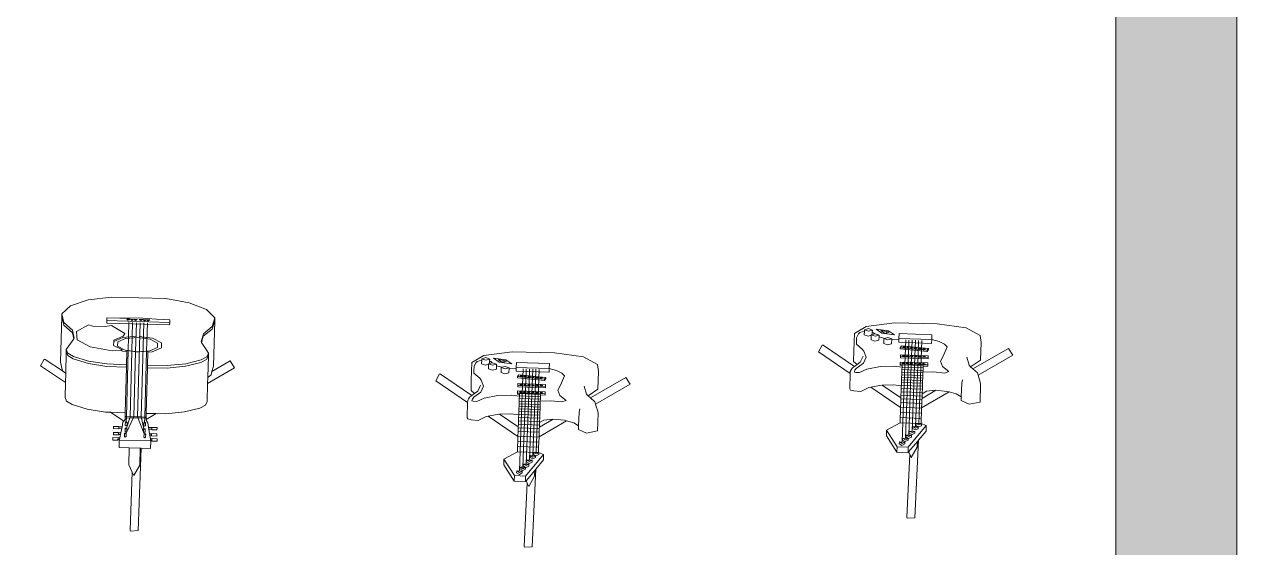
# Model space of a CAD drawing. Header units: millimetres. Extents: x 19901 to 59163, y 13732 to 30178.
# Drawn here: x 24806.1 to 25106.5, y 16876.2 to 17005.8 of the extents above; entities that cross this region are included whole.
import ezdxf

# ---------------------------------------------------------------- set-up
doc = ezdxf.new("R2010")
doc.units = ezdxf.units.MM
doc.layers.add('A-FURN', color=8, linetype='Continuous', lineweight=13)
doc.layers.add('Wall', color=255, linetype='Continuous', lineweight=20)

msp = doc.modelspace()

# ---------------------------------------------------------------- hatches: boundary and pattern name
at = {"layer": 'Wall'}
h = msp.add_hatch(color=9, dxfattribs=at)
h.dxf.hatch_style = 1
h.paths.add_polyline_path([(24386.52, 16967.56), (24356.52, 16967.56), (24356.52, 16872.56), (24336.52, 16872.56), (24336.52, 16842.56), (24386.52, 16842.56)])
h.paths.add_polyline_path([(24786.52, 16967.56), (24756.52, 16967.56), (24756.52, 16842.56), (24786.52, 16842.56), (24786.52, 16872.56)])
h.paths.add_polyline_path([(25106.52, 17010.06), (25076.52, 17010.06), (25076.52, 16872.56), (25076.52, 16842.56), (25106.52, 16842.56)])

# ---------------------------------------------------------------- linework, layer by layer
at = {"layer": 'A-FURN', "lineweight": 0}
for p, q in [((24817.54, 16936.1), (24821.92, 16937.57)), ((24821.92, 16937.57), (24827.8, 16938.27)), ((24841.12, 16937.91), (24827.8, 16938.27)), ((24846.96, 16936.88), (24841.12, 16937.91)), ((24851.25, 16935.18), (24846.96, 16936.88)), ((24815.41, 16934.12), (24815.39, 16933.51)), ((24815.41, 16934.12), (24817.54, 16936.1)), ((24815.89, 16931.96), (24815.41, 16934.12)), ((24853.27, 16933.09), (24851.25, 16935.18)), ((24815.39, 16933.51), (24815.08, 16922.19)), ((24815.87, 16931.34), (24815.39, 16933.51)), ((24818, 16929.45), (24815.87, 16931.34)), ((24818.01, 16930.06), (24815.89, 16931.96)), ((24818.98, 16929.72), (24821.95, 16931.39)), ((24821.95, 16931.39), (24823.05, 16931.03)), ((24823.05, 16931.03), (24826.14, 16930.95)), ((24826.14, 16930.95), (24827.67, 16931.22)), ((24826.49, 16931.83), (24826.5, 16932.44)), ((24842.08, 16931.4), (24826.49, 16931.83)), ((24826.5, 16932.44), (24826.52, 16933.09)), ((24842.1, 16932.01), (24826.5, 16932.44)), ((24826.52, 16933.09), (24829.77, 16933.01)), ((24827.67, 16931.22), (24831, 16929.26)), ((24832.05, 16933.05), (24829.77, 16933.01)), ((24831.46, 16932.79), (24832.23, 16932.76)), ((24831.84, 16932.55), (24831.46, 16932.79)), ((24832.02, 16931.98), (24831.83, 16925)), ((24832.23, 16932.76), (24831.84, 16932.55)), ((24832.05, 16933.05), (24834.33, 16933.15)), ((24832.37, 16932.76), (24833.14, 16932.74)), ((24832.75, 16932.51), (24832.37, 16932.76)), ((24832.93, 16931.96), (24832.74, 16924.88)), ((24833.14, 16932.74), (24832.75, 16932.51)), ((24833.28, 16932.74), (24834.05, 16932.71)), ((24833.66, 16932.47), (24833.28, 16932.74)), ((24833.84, 16931.93), (24833.64, 16924.75)), ((24834.05, 16932.71), (24833.66, 16932.47)), ((24834.75, 16931.91), (24834.11, 16908.6)), ((24836.59, 16932.93), (24834.33, 16933.15)), ((24835.35, 16932.68), (24834.58, 16932.7)), ((24834.58, 16932.7), (24834.96, 16932.44)), ((24834.96, 16932.44), (24835.35, 16932.68)), ((24835.66, 16931.88), (24835.02, 16908.57)), ((24835.49, 16932.68), (24835.87, 16932.42)), ((24836.26, 16932.65), (24835.49, 16932.68)), ((24835.87, 16932.42), (24836.26, 16932.65)), ((24836.57, 16931.86), (24836.38, 16924.88)), ((24837.17, 16932.63), (24836.39, 16932.65)), ((24836.39, 16932.65), (24836.78, 16932.41)), ((24836.59, 16932.93), (24838.87, 16932.76)), ((24836.78, 16932.41), (24837.17, 16932.63)), ((24842.12, 16932.67), (24838.87, 16932.76)), ((24842.08, 16931.4), (24842.1, 16932.01)), ((24842.1, 16932.01), (24842.12, 16932.67)), ((24850.45, 16929.18), (24852.67, 16930.95)), ((24852.66, 16930.34), (24853.25, 16932.47)), ((24852.67, 16930.95), (24853.27, 16933.09)), ((24853.25, 16932.47), (24852.94, 16921.16)), ((24853.27, 16933.09), (24853.25, 16932.47)), ((24817.12, 16926.19), (24818.32, 16927.92)), ((24818.32, 16927.92), (24818, 16929.45)), ((24818.44, 16928.08), (24818.01, 16930.06)), ((24818.32, 16927.92), (24818.44, 16928.08)), ((24819.15, 16927.71), (24818.98, 16929.72)), ((24822.42, 16925.95), (24819.15, 16927.71)), ((24828.24, 16927.29), (24830.53, 16928.28)), ((24828.25, 16927.6), (24830.54, 16928.58)), ((24829.22, 16927.16), (24831.13, 16927.98)), ((24830.53, 16928.28), (24833.9, 16928.55)), ((24831, 16929.26), (24830.54, 16928.58)), ((24831.13, 16927.98), (24834.19, 16928.23)), ((24837.24, 16927.82), (24834.19, 16928.23)), ((24837.85, 16928.08), (24834.5, 16928.54)), ((24839.1, 16926.89), (24837.24, 16927.82)), ((24840.08, 16926.97), (24837.85, 16928.08)), ((24849.92, 16927.22), (24850.45, 16929.18)), ((24850.02, 16927.05), (24850.43, 16928.57)), ((24850.43, 16928.57), (24852.66, 16930.34)), ((24816.48, 16924.7), (24816.33, 16919.34)), ((24816.49, 16925.31), (24816.48, 16924.7)), ((24816.87, 16923.78), (24816.48, 16924.7)), ((24816.49, 16925.31), (24817.12, 16926.19)), ((24816.88, 16924.39), (24816.49, 16925.31)), ((24827.82, 16924.97), (24822.42, 16925.95)), ((24829.91, 16925.15), (24827.82, 16924.97)), ((24828.22, 16926.3), (24828.24, 16927.29)), ((24830.45, 16925.19), (24828.22, 16926.3)), ((24828.24, 16927.29), (24828.25, 16927.6)), ((24829.19, 16926.08), (24829.22, 16927.16)), ((24831.05, 16925.15), (24829.19, 16926.08)), ((24830.45, 16925.19), (24829.91, 16925.15)), ((24830.44, 16924.89), (24829.91, 16925.15)), ((24831.5, 16924.74), (24830.44, 16924.89)), ((24834.1, 16924.73), (24831.05, 16925.15)), ((24831.83, 16925), (24831.38, 16908.67)), ((24831.5, 16924.74), (24831.41, 16921.52)), ((24833.8, 16924.73), (24831.5, 16925.05)), ((24831.5, 16925.05), (24831.5, 16924.74)), ((24832.74, 16924.88), (24832.29, 16908.65)), ((24833.64, 16924.75), (24833.2, 16908.62)), ((24834.4, 16924.72), (24833.8, 16924.73)), ((24834.1, 16924.73), (24837.16, 16924.98)), ((24834.4, 16924.72), (24836.7, 16924.9)), ((24836.38, 16924.88), (24835.93, 16908.55)), ((24836.7, 16924.9), (24836.69, 16924.6)), ((24836.69, 16924.6), (24837.76, 16924.69)), ((24837.16, 16924.98), (24839.07, 16925.81)), ((24837.76, 16924.69), (24840.05, 16925.67)), ((24839.07, 16925.81), (24839.1, 16926.89)), ((24840.05, 16925.67), (24840.08, 16926.97)), ((24850.02, 16927.05), (24849.92, 16927.22)), ((24851.12, 16925.26), (24850.02, 16927.05)), ((24851.7, 16924.35), (24851.12, 16925.26)), ((24810.12, 16921.21), (24811.01, 16922.9)), ((24811.01, 16922.9), (24811.28, 16922.82)), ((24811.28, 16922.82), (24815.78, 16919.84)), ((24815.56, 16920.03), (24815.08, 16922.19)), ((24818.21, 16922.95), (24816.87, 16923.78)), ((24818.23, 16923.56), (24816.88, 16924.39)), ((24821.95, 16921.79), (24818.21, 16922.95)), ((24821.97, 16922.41), (24818.23, 16923.56)), ((24826.51, 16921.09), (24821.95, 16921.79)), ((24826.52, 16921.7), (24821.97, 16922.41)), ((24831.41, 16921.52), (24826.52, 16921.7)), ((24836.69, 16924.6), (24836.61, 16921.37)), ((24841.49, 16921.29), (24846.08, 16921.75)), ((24846.06, 16921.14), (24849.86, 16922.08)), ((24846.08, 16921.75), (24849.87, 16922.7)), ((24849.86, 16922.08), (24851.25, 16922.84)), ((24849.87, 16922.7), (24851.27, 16923.45)), ((24851.25, 16922.84), (24851.69, 16923.74)), ((24851.27, 16923.45), (24851.7, 16924.35)), ((24851.69, 16923.74), (24851.54, 16918.38)), ((24851.7, 16924.35), (24851.69, 16923.74)), ((24852.57, 16919.8), (24857.07, 16922.45)), ((24857.07, 16922.45), (24858.13, 16920.78)), ((24816.27, 16917.13), (24810.12, 16921.21)), ((24815.78, 16919.84), (24815.56, 16920.03)), ((24816.33, 16919.34), (24815.78, 16919.84)), ((24816.33, 16919.34), (24816.27, 16917.13)), ((24831.39, 16920.9), (24826.51, 16921.09)), ((24831.39, 16920.9), (24831.08, 16909.59)), ((24831.41, 16921.52), (24831.39, 16920.9)), ((24836.59, 16920.76), (24836.28, 16909.45)), ((24836.61, 16921.37), (24836.59, 16920.76)), ((24836.59, 16920.76), (24841.48, 16920.68)), ((24836.61, 16921.37), (24841.49, 16921.29)), ((24841.48, 16920.68), (24846.06, 16921.14)), ((24858.13, 16920.78), (24851.5, 16916.88)), ((24851.54, 16918.38), (24852.35, 16919.02)), ((24852.35, 16919.02), (24852.57, 16919.8)), ((24852.57, 16919.8), (24852.94, 16921.16)), ((24816.27, 16917.13), (24816.17, 16913.38)), ((24851.5, 16916.88), (24851.38, 16912.42)), ((24851.54, 16918.38), (24851.5, 16916.88)), ((24816.56, 16912.46), (24816.17, 16913.38)), ((24817.91, 16911.63), (24816.56, 16912.46)), ((24821.64, 16910.48), (24817.91, 16911.63)), ((24826.2, 16909.77), (24821.64, 16910.48)), ((24827.42, 16909.73), (24826.2, 16909.77)), ((24830.72, 16907.54), (24827.42, 16909.73)), ((24831.08, 16909.59), (24827.42, 16909.73)), ((24831.08, 16909.59), (24831.06, 16908.68)), ((24841.17, 16909.36), (24845.75, 16909.82)), ((24845.75, 16909.82), (24849.55, 16910.77)), ((24849.55, 16910.77), (24850.94, 16911.52)), ((24850.94, 16911.52), (24851.38, 16912.42)), ((24830.53, 16907.3), (24830.29, 16906.15)), ((24830.72, 16907.54), (24830.53, 16907.3)), ((24831.04, 16907.94), (24830.72, 16907.54)), ((24831.05, 16908.38), (24831.04, 16907.94)), ((24831.05, 16908.38), (24831.06, 16908.68)), ((24836.25, 16908.24), (24831.05, 16908.38)), ((24836.26, 16908.54), (24831.06, 16908.68)), ((24831.38, 16908.67), (24831.06, 16908.68)), ((24831.14, 16907.34), (24831.11, 16906.53)), ((24831.14, 16907.34), (24831.56, 16907.33)), ((24831.34, 16907.2), (24831.14, 16907.34)), ((24833.2, 16908.62), (24831.33, 16904.53)), ((24831.56, 16907.33), (24831.34, 16907.2)), ((24831.38, 16908.67), (24831.35, 16907.33)), ((24832.29, 16908.65), (24831.38, 16908.67)), ((24832.29, 16908.65), (24831.43, 16905.8)), ((24831.56, 16907.33), (24831.53, 16906.51)), ((24833.2, 16908.62), (24832.29, 16908.65)), ((24833.66, 16908.61), (24833.2, 16908.62)), ((24833.66, 16908.61), (24834.11, 16908.6)), ((24834.11, 16908.6), (24835.02, 16908.57)), ((24834.11, 16908.6), (24835.76, 16904.41)), ((24835.02, 16908.57), (24835.93, 16908.55)), ((24835.02, 16908.57), (24835.73, 16905.68)), ((24835.68, 16907.21), (24835.66, 16906.4)), ((24836.11, 16907.2), (24835.68, 16907.21)), ((24835.68, 16907.21), (24835.89, 16907.07)), ((24835.93, 16908.55), (24835.89, 16907.21)), ((24835.89, 16907.07), (24836.11, 16907.2)), ((24835.93, 16908.55), (24836.26, 16908.54)), ((24836.11, 16907.2), (24836.08, 16906.39)), ((24838.78, 16909.4), (24836.24, 16907.91)), ((24836.25, 16908.24), (24836.24, 16907.91)), ((24836.24, 16907.91), (24836.24, 16907.8)), ((24836.24, 16907.8), (24836.7, 16907.13)), ((24836.25, 16908.24), (24836.26, 16908.54)), ((24836.28, 16909.45), (24836.26, 16908.54)), ((24836.28, 16909.45), (24838.78, 16909.4)), ((24836.7, 16907.13), (24836.88, 16905.97)), ((24838.78, 16909.4), (24841.17, 16909.36)), ((24828.15, 16904.15), (24828.16, 16904.73)), ((24829.45, 16904.12), (24828.15, 16904.15)), ((24828.16, 16904.73), (24829.46, 16904.7)), ((24828.19, 16905.69), (24828.21, 16906.24)), ((24829.49, 16905.66), (24828.19, 16905.69)), ((24828.21, 16906.24), (24829.5, 16906.2)), ((24829.46, 16904.65), (24829.45, 16904.26)), ((24829.45, 16904.26), (24829.89, 16904.24)), ((24829.45, 16904.26), (24829.45, 16904.12)), ((24829.46, 16904.7), (24829.46, 16904.65)), ((24829.46, 16904.65), (24829.97, 16904.63)), ((24829.5, 16906.17), (24829.49, 16905.78)), ((24829.49, 16905.78), (24830.21, 16905.76)), ((24829.49, 16905.78), (24829.49, 16905.66)), ((24829.5, 16906.2), (24829.5, 16906.17)), ((24829.5, 16906.17), (24830.29, 16906.15)), ((24829.89, 16904.24), (24829.71, 16903.37)), ((24829.97, 16904.63), (24829.89, 16904.24)), ((24830.21, 16905.76), (24829.97, 16904.63)), ((24830.29, 16906.15), (24830.21, 16905.76)), ((24830.93, 16904.54), (24830.91, 16903.73)), ((24831.11, 16903.58), (24830.91, 16903.73)), ((24830.93, 16904.54), (24831.35, 16904.53)), ((24831.14, 16904.39), (24830.93, 16904.54)), ((24831.09, 16905.81), (24831.07, 16905)), ((24831.28, 16904.85), (24831.07, 16905)), ((24831.09, 16905.81), (24831.52, 16905.8)), ((24831.3, 16905.67), (24831.09, 16905.81)), ((24831.32, 16906.39), (24831.11, 16906.53)), ((24831.33, 16903.72), (24831.11, 16903.58)), ((24831.35, 16904.53), (24831.14, 16904.39)), ((24831.49, 16904.99), (24831.28, 16904.85)), ((24831.52, 16905.8), (24831.3, 16905.67)), ((24831.53, 16906.51), (24831.32, 16906.39)), ((24831.35, 16904.53), (24831.33, 16903.72)), ((24831.52, 16905.8), (24831.49, 16904.99)), ((24835.64, 16905.69), (24835.62, 16904.88)), ((24835.62, 16904.88), (24835.83, 16904.73)), ((24836.06, 16905.67), (24835.64, 16905.69)), ((24835.64, 16905.69), (24835.85, 16905.54)), ((24835.66, 16906.4), (24835.87, 16906.26)), ((24835.74, 16904.41), (24835.71, 16903.6)), ((24835.71, 16903.6), (24835.92, 16903.45)), ((24836.16, 16904.4), (24835.74, 16904.41)), ((24835.74, 16904.41), (24835.94, 16904.26)), ((24835.83, 16904.73), (24836.04, 16904.86)), ((24835.85, 16905.54), (24836.06, 16905.67)), ((24835.87, 16906.26), (24836.08, 16906.39)), ((24835.92, 16903.45), (24836.14, 16903.59)), ((24835.94, 16904.26), (24836.16, 16904.4)), ((24836.06, 16905.67), (24836.04, 16904.86)), ((24836.16, 16904.4), (24836.14, 16903.59)), ((24837.67, 16905.95), (24836.88, 16905.97)), ((24836.88, 16905.97), (24836.94, 16905.57)), ((24837.66, 16905.56), (24836.94, 16905.57)), ((24836.94, 16905.57), (24837.12, 16904.44)), ((24837.63, 16904.43), (24837.12, 16904.44)), ((24837.12, 16904.44), (24837.18, 16904.04)), ((24837.62, 16904.03), (24837.18, 16904.04)), ((24837.18, 16904.04), (24837.31, 16903.16)), ((24837.62, 16904.03), (24837.61, 16903.89)), ((24837.61, 16903.89), (24838.91, 16903.86)), ((24837.63, 16904.43), (24837.62, 16904.03)), ((24838.93, 16904.44), (24837.63, 16904.47)), ((24837.63, 16904.47), (24837.63, 16904.43)), ((24837.67, 16905.95), (24837.66, 16905.56)), ((24837.66, 16905.56), (24837.66, 16905.43)), ((24837.66, 16905.43), (24838.96, 16905.4)), ((24837.67, 16905.98), (24837.67, 16905.95)), ((24838.97, 16905.95), (24837.67, 16905.98)), ((24838.91, 16903.86), (24838.93, 16904.44)), ((24838.96, 16905.4), (24838.97, 16905.95)), ((24827.98, 16902.87), (24828, 16903.48)), ((24829.28, 16902.83), (24827.98, 16902.87)), ((24828, 16903.48), (24829.3, 16903.44)), ((24829.29, 16902.99), (24829.28, 16902.83)), ((24829.3, 16903.38), (24829.29, 16902.99)), ((24829.29, 16902.99), (24829.63, 16902.98)), ((24829.3, 16903.44), (24829.3, 16903.38)), ((24829.3, 16903.38), (24829.71, 16903.37)), ((24829.6, 16902.85), (24829.55, 16901.02)), ((24829.55, 16901.02), (24832.1, 16900.95)), ((24829.63, 16902.98), (24829.6, 16902.85)), ((24837.4, 16902.64), (24829.6, 16902.85)), ((24829.71, 16903.37), (24829.63, 16902.98)), ((24831.98, 16896.7), (24832.1, 16900.95)), ((24834.8, 16900.87), (24832.1, 16900.95)), ((24835.04, 16900.87), (24834.3, 16880.44)), ((24834.8, 16900.87), (24834.68, 16896.63)), ((24835.04, 16900.87), (24834.8, 16900.87)), ((24837.35, 16900.8), (24835.04, 16900.87)), ((24837.72, 16903.15), (24837.31, 16903.16)), ((24837.31, 16903.16), (24837.38, 16902.77)), ((24837.4, 16902.64), (24837.35, 16900.8)), ((24837.71, 16902.76), (24837.38, 16902.77)), ((24837.38, 16902.77), (24837.4, 16902.64)), ((24837.72, 16903.15), (24837.71, 16902.76)), ((24837.71, 16902.76), (24837.71, 16902.6)), ((24837.71, 16902.6), (24839.01, 16902.57)), ((24837.73, 16903.21), (24837.72, 16903.15)), ((24839.03, 16903.18), (24837.73, 16903.21)), ((24839.01, 16902.57), (24839.03, 16903.18)), ((24832.84, 16894.93), (24831.98, 16896.7)), ((24832.32, 16880.58), (24832.84, 16894.93)), ((24833.26, 16894.08), (24832.84, 16894.93)), ((24834.68, 16896.63), (24833.26, 16894.08)), ((24832.4, 16880.31), (24832.32, 16880.58)), ((24834.3, 16880.44), (24832.4, 16880.31))]:
    msp.add_line(p, q, dxfattribs=at)
at = {"layer": 'A-FURN'}
for p, q in [((25014.73, 16930.97), (25011.82, 16929.26)), ((25014.73, 16930.97), (25021.74, 16931.9)), ((25021.74, 16931.9), (25032.3, 16931.64)), ((25032.3, 16931.64), (25039.45, 16930.65)), ((25039.45, 16930.65), (25042.91, 16928.72)), ((25011.82, 16929.26), (25011.67, 16924.94)), ((25012.33, 16928.21), (25012.27, 16927.22)), ((25012.77, 16929.15), (25012.33, 16928.21)), ((25013.13, 16929.46), (25012.77, 16929.15)), ((25014.25, 16929.85), (25013.13, 16929.46)), ((25014.22, 16928.93), (25014.25, 16929.85)), ((25014.22, 16928.93), (25015.18, 16928.58)), ((25014.25, 16929.85), (25014.26, 16930.17)), ((25015.25, 16930.45), (25014.26, 16930.17)), ((25014.26, 16930.17), (25015.23, 16929.81)), ((25015.18, 16928.58), (25015.95, 16928.8)), ((25015.23, 16929.81), (25016.22, 16930.09)), ((25016.22, 16930.09), (25015.25, 16930.45)), ((25015.91, 16927.68), (25015.95, 16928.8)), ((25015.91, 16927.68), (25016.87, 16927.32)), ((25016.18, 16928.97), (25015.95, 16928.91)), ((25015.95, 16928.91), (25016.92, 16928.56)), ((25015.95, 16928.8), (25015.95, 16928.91)), ((25016.18, 16928.97), (25016.2, 16929.51)), ((25016.84, 16929.16), (25016.18, 16928.97)), ((25016.2, 16929.51), (25016.22, 16930.09)), ((25016.53, 16929.45), (25016.2, 16929.51)), ((25016.84, 16929.16), (25016.53, 16929.45)), ((25016.94, 16929.19), (25016.84, 16929.16)), ((25016.92, 16928.56), (25017.91, 16928.84)), ((25017.91, 16928.84), (25016.94, 16929.19)), ((25020.19, 16929.89), (25017.16, 16930.35)), ((25017.16, 16930.35), (25018.59, 16929.34)), ((25017.86, 16927.61), (25017.89, 16928.42)), ((25017.89, 16928.42), (25017.91, 16928.84)), ((25019.26, 16928.05), (25017.89, 16928.42)), ((25018.34, 16929.96), (25019.02, 16929.49)), ((25019.77, 16929.75), (25018.34, 16929.96)), ((25018.59, 16929.34), (25021.73, 16928.92)), ((25019.02, 16929.49), (25019.63, 16929.29)), ((25019.04, 16926.76), (25019.08, 16928)), ((25019.26, 16928.05), (25019.08, 16928)), ((25019.08, 16928), (25020.05, 16927.64)), ((25020.07, 16928.28), (25019.26, 16928.05)), ((25019.75, 16929.34), (25019.63, 16929.29)), ((25019.77, 16929.75), (25019.75, 16929.34)), ((25020.38, 16929.55), (25019.75, 16929.34)), ((25019.77, 16929.75), (25020.38, 16929.55)), ((25020.05, 16927.64), (25021.04, 16927.93)), ((25021.04, 16927.93), (25020.07, 16928.28)), ((25021.73, 16928.92), (25020.19, 16929.89)), ((25021, 16926.69), (25021.04, 16927.81)), ((25021.04, 16927.81), (25021.04, 16927.93)), ((25022.79, 16927.71), (25021.04, 16927.81)), ((25022.77, 16927.1), (25022.79, 16927.71)), ((25022.79, 16927.71), (25022.8, 16928.03)), ((25022.8, 16928.03), (25022.84, 16929.25)), ((25030.95, 16927.74), (25022.8, 16928.03)), ((25022.84, 16929.25), (25030.99, 16928.96)), ((25024.5, 16927.66), (25024.28, 16921.5)), ((25025.3, 16927.63), (25025.08, 16921.47)), ((25030.92, 16926.81), (25030.95, 16927.74)), ((25030.99, 16928.96), (25030.95, 16927.76)), ((25032.78, 16927.27), (25030.95, 16927.76)), ((25030.95, 16927.76), (25030.95, 16927.74)), ((25042.91, 16928.72), (25043.18, 16926.98)), ((24919.92, 16923.8), (24926.93, 16924.73)), ((24926.93, 16924.73), (24937.49, 16924.47)), ((25002.85, 16924.72), (25003.75, 16926.4)), ((25010.75, 16919.37), (25002.85, 16924.72)), ((25003.75, 16926.4), (25004.02, 16926.33)), ((25004.02, 16926.33), (25011.78, 16921.08)), ((25011.67, 16924.94), (25011.59, 16922.28)), ((25012.32, 16926.59), (25012.27, 16927.22)), ((25013.74, 16925.36), (25012.32, 16926.59)), ((25014.09, 16924.9), (25013.74, 16925.36)), ((25014.09, 16924.9), (25014.67, 16923.37)), ((25016.87, 16927.32), (25017.86, 16927.61)), ((25019.04, 16926.76), (25020.01, 16926.41)), ((25020.01, 16926.41), (25021, 16926.69)), ((25030.92, 16926.81), (25022.77, 16927.1)), ((25023.11, 16925.44), (25023.12, 16925.74)), ((25029.83, 16924.79), (25023.11, 16925.44)), ((25023.12, 16925.74), (25023.41, 16926.2)), ((25029.84, 16925.09), (25023.12, 16925.74)), ((25023.41, 16926.2), (25030.12, 16925.55)), ((25024.12, 16926.01), (25023.77, 16925.97)), ((25023.77, 16925.97), (25023.82, 16925.84)), ((25023.82, 16925.84), (25024.2, 16925.8)), ((25024.38, 16925.91), (25024.12, 16926.01)), ((25024.2, 16925.8), (25024.38, 16925.91)), ((25025.08, 16925.91), (25024.73, 16925.87)), ((25024.73, 16925.87), (25024.78, 16925.75)), ((25024.78, 16925.75), (25025.16, 16925.71)), ((25025.34, 16925.81), (25025.08, 16925.91)), ((25025.16, 16925.71), (25025.34, 16925.81)), ((25026.04, 16925.82), (25025.69, 16925.78)), ((25025.69, 16925.78), (25025.74, 16925.65)), ((25025.74, 16925.65), (25026.12, 16925.62)), ((25026.1, 16927.6), (25025.87, 16921.44)), ((25026.3, 16925.72), (25026.04, 16925.82)), ((25026.12, 16925.62), (25026.3, 16925.72)), ((25027, 16925.73), (25026.65, 16925.69)), ((25026.65, 16925.69), (25026.7, 16925.56)), ((25026.89, 16927.57), (25026.67, 16921.41)), ((25026.7, 16925.56), (25027.07, 16925.53)), ((25027.26, 16925.63), (25027, 16925.73)), ((25027.07, 16925.53), (25027.26, 16925.63)), ((25027.69, 16927.54), (25027.46, 16921.38)), ((25028.48, 16927.52), (25027.74, 16906.91)), ((25028.12, 16925.62), (25027.77, 16925.58)), ((25027.77, 16925.58), (25027.82, 16925.45)), ((25027.82, 16925.45), (25028.19, 16925.42)), ((25028.38, 16925.52), (25028.12, 16925.62)), ((25028.19, 16925.42), (25028.38, 16925.52)), ((25029.08, 16925.53), (25028.73, 16925.49)), ((25028.73, 16925.49), (25028.78, 16925.36)), ((25028.78, 16925.36), (25029.15, 16925.32)), ((25029.34, 16925.43), (25029.08, 16925.53)), ((25029.15, 16925.32), (25029.34, 16925.43)), ((25030.11, 16925.25), (25029.83, 16924.79)), ((25029.83, 16924.79), (25029.84, 16925.09)), ((25030.12, 16925.55), (25029.84, 16925.09)), ((25030.11, 16925.25), (25030.12, 16925.55)), ((25034.08, 16926.63), (25032.78, 16927.27)), ((25033.8, 16923.63), (25034.73, 16925.91)), ((25034.73, 16925.91), (25034.08, 16926.63)), ((25041.16, 16920.47), (25049.98, 16925.55)), ((25043.18, 16926.98), (25043.03, 16922.66)), ((25049.98, 16925.55), (25051.03, 16923.86)), ((24917, 16922.09), (24916.85, 16917.78)), ((24919.92, 16923.8), (24917, 16922.09)), ((24917.96, 16921.98), (24917.52, 16921.04)), ((24918.32, 16922.29), (24917.96, 16921.98)), ((24919.43, 16922.68), (24918.32, 16922.29)), ((24919.4, 16921.76), (24919.43, 16922.68)), ((24919.4, 16921.76), (24920.37, 16921.41)), ((24919.43, 16922.68), (24919.44, 16923)), ((24920.43, 16923.28), (24919.44, 16923)), ((24919.44, 16923), (24920.41, 16922.64)), ((24920.37, 16921.41), (24921.13, 16921.63)), ((24920.41, 16922.64), (24921.4, 16922.93)), ((24921.4, 16922.93), (24920.43, 16923.28)), ((24921.09, 16920.51), (24921.13, 16921.63)), ((24921.36, 16921.8), (24921.13, 16921.74)), ((24921.13, 16921.74), (24922.1, 16921.39)), ((24921.13, 16921.63), (24921.13, 16921.74)), ((24921.36, 16921.8), (24921.38, 16922.35)), ((24922.02, 16921.99), (24921.36, 16921.8)), ((24921.38, 16922.35), (24921.4, 16922.93)), ((24921.71, 16922.28), (24921.38, 16922.35)), ((24922.02, 16921.99), (24921.71, 16922.28)), ((24922.12, 16922.02), (24922.02, 16921.99)), ((24922.1, 16921.39), (24923.09, 16921.67)), ((24923.09, 16921.67), (24922.12, 16922.02)), ((24925.37, 16922.72), (24922.34, 16923.18)), ((24922.34, 16923.18), (24923.77, 16922.17)), ((24923.08, 16921.25), (24923.09, 16921.67)), ((24923.53, 16922.79), (24924.2, 16922.32)), ((24924.95, 16922.58), (24923.53, 16922.79)), ((24923.77, 16922.17), (24926.91, 16921.75)), ((24924.2, 16922.32), (24924.82, 16922.13)), ((24924.94, 16922.17), (24924.82, 16922.13)), ((24924.95, 16922.58), (24924.94, 16922.17)), ((24925.57, 16922.38), (24924.94, 16922.17)), ((24924.95, 16922.58), (24925.57, 16922.38)), ((24926.91, 16921.75), (24925.37, 16922.72)), ((24927.98, 16920.86), (24928.03, 16922.08)), ((24928.03, 16922.08), (24936.18, 16921.79)), ((24936.18, 16921.79), (24936.14, 16920.59)), ((24937.49, 16924.47), (24944.64, 16923.48)), ((24944.64, 16923.48), (24948.1, 16921.55)), ((25012.45, 16921.57), (25011.59, 16922.28)), ((25014.01, 16921.89), (25012.25, 16920.61)), ((25012.45, 16921.57), (25013.24, 16922.14)), ((25013.24, 16922.14), (25013.97, 16923.65)), ((25014.67, 16923.37), (25014.01, 16921.89)), ((25023.12, 16921.41), (25023.13, 16921.72)), ((25023.13, 16921.72), (25023.15, 16922.19)), ((25029.97, 16921.47), (25023.13, 16921.72)), ((25023.15, 16922.19), (25029.99, 16921.95)), ((25023.18, 16923.21), (25023.19, 16923.52)), ((25030.03, 16922.96), (25023.18, 16923.21)), ((25023.19, 16923.52), (25023.21, 16924)), ((25030.04, 16923.27), (25023.19, 16923.52)), ((25023.21, 16924), (25030.06, 16923.75)), ((25023.95, 16922.04), (25023.64, 16921.98)), ((25023.64, 16921.98), (25023.75, 16921.85)), ((25024.01, 16923.84), (25023.7, 16923.78)), ((25023.7, 16923.78), (25023.81, 16923.66)), ((25023.75, 16921.85), (25024.13, 16921.84)), ((25023.81, 16923.66), (25024.2, 16923.64)), ((25024.26, 16921.95), (25023.95, 16922.04)), ((25024.32, 16923.76), (25024.01, 16923.84)), ((25024.13, 16921.84), (25024.26, 16921.95)), ((25024.2, 16923.64), (25024.32, 16923.76)), ((25024.93, 16922), (25024.61, 16921.94)), ((25024.61, 16921.94), (25024.73, 16921.82)), ((25024.99, 16923.81), (25024.68, 16923.75)), ((25024.68, 16923.75), (25024.79, 16923.62)), ((25024.73, 16921.82), (25025.11, 16921.8)), ((25024.79, 16923.62), (25025.18, 16923.61)), ((25025.23, 16921.92), (25024.93, 16922)), ((25025.3, 16923.72), (25024.99, 16923.81)), ((25025.11, 16921.8), (25025.23, 16921.92)), ((25025.18, 16923.61), (25025.3, 16923.72)), ((25025.9, 16921.97), (25025.59, 16921.91)), ((25025.59, 16921.91), (25025.71, 16921.78)), ((25025.97, 16923.77), (25025.66, 16923.71)), ((25025.66, 16923.71), (25025.77, 16923.59)), ((25025.71, 16921.78), (25026.09, 16921.77)), ((25025.77, 16923.59), (25026.15, 16923.57)), ((25026.21, 16921.88), (25025.9, 16921.97)), ((25026.28, 16923.69), (25025.97, 16923.77)), ((25026.09, 16921.77), (25026.21, 16921.88)), ((25026.15, 16923.57), (25026.28, 16923.69)), ((25026.88, 16921.93), (25026.57, 16921.87)), ((25026.57, 16921.87), (25026.68, 16921.75)), ((25026.95, 16923.74), (25026.63, 16923.67)), ((25026.63, 16923.67), (25026.75, 16923.55)), ((25026.68, 16921.75), (25027.07, 16921.73)), ((25026.75, 16923.55), (25027.13, 16923.54)), ((25027.19, 16921.85), (25026.88, 16921.93)), ((25027.25, 16923.65), (25026.95, 16923.74)), ((25027.07, 16921.73), (25027.19, 16921.85)), ((25027.13, 16923.54), (25027.25, 16923.65)), ((25028.02, 16921.89), (25027.71, 16921.83)), ((25027.71, 16921.83), (25027.82, 16921.71)), ((25028.09, 16923.7), (25027.78, 16923.63)), ((25027.78, 16923.63), (25027.89, 16923.51)), ((25027.82, 16921.71), (25028.21, 16921.69)), ((25027.89, 16923.51), (25028.27, 16923.5)), ((25028.33, 16921.81), (25028.02, 16921.89)), ((25028.4, 16923.61), (25028.09, 16923.7)), ((25028.21, 16921.69), (25028.33, 16921.81)), ((25028.27, 16923.5), (25028.4, 16923.61)), ((25029, 16921.86), (25028.69, 16921.79)), ((25028.69, 16921.79), (25028.8, 16921.67)), ((25029.07, 16923.66), (25028.75, 16923.6)), ((25028.75, 16923.6), (25028.87, 16923.48)), ((25028.8, 16921.67), (25029.19, 16921.66)), ((25028.87, 16923.48), (25029.25, 16923.46)), ((25029.31, 16921.77), (25029, 16921.86)), ((25029.37, 16923.58), (25029.07, 16923.66)), ((25029.19, 16921.66), (25029.31, 16921.77)), ((25029.25, 16923.46), (25029.37, 16923.58)), ((25029.99, 16921.95), (25029.97, 16921.47)), ((25030.03, 16922.96), (25030.04, 16923.27)), ((25030.06, 16923.75), (25030.04, 16923.27)), ((25033.11, 16922.36), (25033.8, 16923.63)), ((25033.59, 16921.05), (25033.11, 16922.36)), ((25040.18, 16921.39), (25039.65, 16923.36)), ((25040.58, 16921.02), (25043.03, 16922.66)), ((25051.03, 16923.86), (25042.43, 16918.91)), ((24908.03, 16917.55), (24908.94, 16919.23)), ((24908.94, 16919.23), (24909.2, 16919.16)), ((24909.2, 16919.16), (24916.96, 16913.91)), ((24917.52, 16921.04), (24917.46, 16920.06)), ((24917.5, 16919.42), (24917.46, 16920.06)), ((24918.92, 16918.19), (24917.5, 16919.42)), ((24921.09, 16920.51), (24922.06, 16920.15)), ((24922.06, 16920.15), (24923.05, 16920.44)), ((24923.05, 16920.44), (24923.08, 16921.25)), ((24924.44, 16920.88), (24923.08, 16921.25)), ((24924.22, 16919.59), (24924.27, 16920.83)), ((24924.22, 16919.59), (24925.19, 16919.24)), ((24924.44, 16920.88), (24924.27, 16920.83)), ((24924.27, 16920.83), (24925.24, 16920.47)), ((24925.26, 16921.11), (24924.44, 16920.88)), ((24925.19, 16919.24), (24926.18, 16919.52)), ((24925.24, 16920.47), (24926.22, 16920.76)), ((24926.22, 16920.76), (24925.26, 16921.11)), ((24926.18, 16919.52), (24926.22, 16920.64)), ((24926.22, 16920.64), (24926.22, 16920.76)), ((24927.97, 16920.55), (24926.22, 16920.64)), ((24927.95, 16919.94), (24927.97, 16920.55)), ((24936.1, 16919.64), (24927.95, 16919.94)), ((24927.97, 16920.55), (24927.98, 16920.86)), ((24936.13, 16920.57), (24927.98, 16920.86)), ((24928.3, 16918.57), (24928.59, 16919.03)), ((24928.59, 16919.03), (24935.31, 16918.39)), ((24929.31, 16918.84), (24928.96, 16918.8)), ((24928.96, 16918.8), (24929, 16918.67)), ((24929, 16918.67), (24929.38, 16918.63)), ((24929.57, 16918.74), (24929.31, 16918.84)), ((24929.38, 16918.63), (24929.57, 16918.74)), ((24929.69, 16920.49), (24929.47, 16914.33)), ((24930.27, 16918.74), (24929.92, 16918.7)), ((24929.92, 16918.7), (24929.96, 16918.58)), ((24930.48, 16920.46), (24930.26, 16914.3)), ((24930.53, 16918.64), (24930.27, 16918.74)), ((24930.34, 16918.54), (24930.53, 16918.64)), ((24931.23, 16918.65), (24930.88, 16918.61)), ((24930.88, 16918.61), (24930.92, 16918.49)), ((24931.28, 16920.43), (24931.06, 16914.27)), ((24931.49, 16918.55), (24931.23, 16918.65)), ((24932.07, 16920.4), (24931.85, 16914.24)), ((24932.87, 16920.38), (24932.65, 16914.21)), ((24933.67, 16920.35), (24932.92, 16899.74)), ((24936.1, 16919.64), (24936.13, 16920.57)), ((24936.14, 16920.59), (24936.13, 16920.57)), ((24937.96, 16920.1), (24936.14, 16920.59)), ((24939.27, 16919.46), (24937.96, 16920.1)), ((24938.98, 16916.46), (24939.91, 16918.74)), ((24939.91, 16918.74), (24939.27, 16919.46)), ((24948.1, 16921.55), (24948.37, 16919.81)), ((24948.37, 16919.81), (24948.21, 16915.49)), ((25010.75, 16919.37), (25010.61, 16915.56)), ((25010.76, 16919.87), (25010.75, 16919.37)), ((25010.76, 16919.87), (25010.96, 16920.27)), ((25010.96, 16920.27), (25011.32, 16920.74)), ((25011.32, 16920.74), (25011.78, 16921.08)), ((25011.92, 16920.17), (25011.76, 16919.85)), ((25011.76, 16919.85), (25011.84, 16919.71)), ((25011.78, 16921.08), (25012.45, 16921.57)), ((25011.84, 16919.71), (25012.14, 16919.63)), ((25012.25, 16920.61), (25011.92, 16920.17)), ((25012.14, 16919.63), (25013.01, 16919.56)), ((25013.01, 16919.56), (25014.82, 16920.41)), ((25014.82, 16920.41), (25018.23, 16921.05)), ((25018.23, 16921.05), (25021.63, 16921.16)), ((25023.57, 16920.91), (25021.63, 16921.16)), ((25023.59, 16921.39), (25023.12, 16921.41)), ((25023.48, 16918.4), (25023.5, 16919.03)), ((25023.5, 16919.03), (25023.53, 16919.67)), ((25028.73, 16918.85), (25023.5, 16919.03)), ((25023.53, 16919.67), (25023.55, 16920.31)), ((25028.75, 16919.48), (25023.53, 16919.67)), ((25023.55, 16920.31), (25023.57, 16920.91)), ((25028.78, 16920.12), (25023.55, 16920.31)), ((25023.57, 16920.94), (25023.59, 16921.39)), ((25028.8, 16920.76), (25023.57, 16920.94)), ((25023.57, 16920.91), (25023.57, 16920.94)), ((25023.59, 16921.52), (25028.82, 16921.33)), ((25023.59, 16921.39), (25023.59, 16921.52)), ((25024.28, 16921.5), (25023.59, 16902.38)), ((25025.08, 16921.47), (25024.42, 16903.3)), ((25025.87, 16921.44), (25025.25, 16904.07)), ((25026.67, 16921.41), (25026.08, 16905.03)), ((25027.46, 16921.38), (25026.91, 16906.15)), ((25028.73, 16918.85), (25028.71, 16918.21)), ((25028.75, 16919.48), (25028.73, 16918.85)), ((25028.76, 16919.65), (25028.75, 16919.48)), ((25028.78, 16920.12), (25028.76, 16919.65)), ((25031.38, 16919.77), (25028.76, 16919.65)), ((25028.8, 16920.76), (25028.78, 16920.12)), ((25028.82, 16921.2), (25028.8, 16920.76)), ((25028.82, 16921.33), (25028.82, 16921.2)), ((25029.96, 16921.16), (25028.82, 16921.2)), ((25029.96, 16921.16), (25029.97, 16921.47)), ((25034.06, 16919.46), (25031.38, 16919.77)), ((25035.2, 16919.8), (25033.59, 16921.05)), ((25035.2, 16919.8), (25034.06, 16919.46)), ((25040.58, 16921.02), (25040.18, 16921.39)), ((25041.16, 16920.47), (25040.58, 16921.02)), ((25042.24, 16919.47), (25041.16, 16920.47)), ((25042.43, 16918.91), (25042.24, 16919.47)), ((25042.62, 16918.34), (25042.43, 16918.91)), ((24915.93, 16912.2), (24908.03, 16917.55)), ((24916.85, 16917.78), (24916.78, 16915.11)), ((24918.43, 16914.97), (24919.16, 16916.48)), ((24919.28, 16917.73), (24918.92, 16918.19)), ((24919.85, 16916.2), (24919.19, 16914.72)), ((24919.28, 16917.73), (24919.85, 16916.2)), ((24928.29, 16918.27), (24928.3, 16918.57)), ((24935.01, 16917.62), (24928.29, 16918.27)), ((24935.02, 16917.93), (24928.3, 16918.57)), ((24928.37, 16916.04), (24928.38, 16916.35)), ((24935.21, 16915.8), (24928.37, 16916.04)), ((24928.38, 16916.35), (24928.39, 16916.83)), ((24935.22, 16916.1), (24928.38, 16916.35)), ((24928.39, 16916.83), (24935.24, 16916.58)), ((24929.2, 16916.67), (24928.88, 16916.61)), ((24928.88, 16916.61), (24929, 16916.49)), ((24929, 16916.49), (24929.38, 16916.47)), ((24929.5, 16916.59), (24929.2, 16916.67)), ((24929.38, 16916.47), (24929.5, 16916.59)), ((24930.18, 16916.64), (24929.86, 16916.58)), ((24929.86, 16916.58), (24929.98, 16916.45)), ((24929.96, 16918.58), (24930.34, 16918.54)), ((24929.98, 16916.45), (24930.36, 16916.44)), ((24930.48, 16916.55), (24930.18, 16916.64)), ((24930.36, 16916.44), (24930.48, 16916.55)), ((24931.15, 16916.6), (24930.84, 16916.54)), ((24930.84, 16916.54), (24930.95, 16916.42)), ((24930.92, 16918.49), (24931.3, 16918.45)), ((24930.95, 16916.42), (24931.34, 16916.4)), ((24931.46, 16916.52), (24931.15, 16916.6)), ((24931.3, 16918.45), (24931.49, 16918.55)), ((24931.34, 16916.4), (24931.46, 16916.52)), ((24932.13, 16916.57), (24931.82, 16916.51)), ((24931.82, 16916.51), (24931.93, 16916.38)), ((24932.18, 16918.56), (24931.84, 16918.52)), ((24931.84, 16918.52), (24931.88, 16918.39)), ((24931.88, 16918.39), (24932.26, 16918.36)), ((24931.93, 16916.38), (24932.32, 16916.37)), ((24932.44, 16916.48), (24932.13, 16916.57)), ((24932.45, 16918.46), (24932.18, 16918.56)), ((24932.26, 16918.36), (24932.45, 16918.46)), ((24932.32, 16916.37), (24932.44, 16916.48)), ((24933.3, 16918.45), (24932.96, 16918.41)), ((24932.96, 16918.41), (24933, 16918.28)), ((24933.27, 16916.53), (24932.96, 16916.46)), ((24932.96, 16916.46), (24933.07, 16916.34)), ((24933, 16918.28), (24933.38, 16918.25)), ((24933.07, 16916.34), (24933.46, 16916.33)), ((24933.58, 16916.44), (24933.27, 16916.53)), ((24933.56, 16918.35), (24933.3, 16918.45)), ((24933.38, 16918.25), (24933.56, 16918.35)), ((24933.46, 16916.33), (24933.58, 16916.44)), ((24934.26, 16918.36), (24933.92, 16918.32)), ((24933.92, 16918.32), (24933.96, 16918.19)), ((24934.25, 16916.49), (24933.94, 16916.43)), ((24933.94, 16916.43), (24934.05, 16916.31)), ((24933.96, 16918.19), (24934.34, 16918.16)), ((24934.05, 16916.31), (24934.44, 16916.29)), ((24934.56, 16916.41), (24934.25, 16916.49)), ((24934.52, 16918.26), (24934.26, 16918.36)), ((24934.34, 16918.16), (24934.52, 16918.26)), ((24934.44, 16916.29), (24934.56, 16916.41)), ((24935.29, 16918.08), (24935.01, 16917.62)), ((24935.01, 16917.62), (24935.02, 16917.93)), ((24935.31, 16918.39), (24935.02, 16917.93)), ((24935.21, 16915.8), (24935.22, 16916.1)), ((24935.24, 16916.58), (24935.22, 16916.1)), ((24935.29, 16918.08), (24935.31, 16918.39)), ((24938.29, 16915.2), (24938.98, 16916.46)), ((24945.37, 16914.22), (24944.83, 16916.19)), ((24946.35, 16913.31), (24955.16, 16918.38)), ((24956.22, 16916.69), (24947.61, 16911.74)), ((24955.16, 16918.38), (24956.22, 16916.69)), ((25013.34, 16914.89), (25015.37, 16915.84)), ((25015.37, 16915.84), (25015.84, 16915.93)), ((25015.84, 16915.93), (25018.46, 16916.42)), ((25023.21, 16910.94), (25015.84, 16915.93)), ((25018.65, 16916.43), (25021.44, 16916.52)), ((25018.65, 16916.43), (25023.3, 16913.28)), ((25021.44, 16916.52), (25023.4, 16916.27)), ((25023.35, 16914.79), (25023.38, 16915.64)), ((25023.38, 16915.64), (25023.4, 16916.27)), ((25028.61, 16915.45), (25023.38, 16915.64)), ((25023.4, 16916.27), (25023.41, 16916.38)), ((25023.41, 16916.38), (25023.44, 16917.12)), ((25028.63, 16916.19), (25023.41, 16916.38)), ((25023.44, 16917.12), (25023.46, 16917.76)), ((25028.66, 16916.93), (25023.44, 16917.12)), ((25023.46, 16917.76), (25023.48, 16918.4)), ((25028.68, 16917.57), (25023.46, 16917.76)), ((25028.71, 16918.21), (25023.48, 16918.4)), ((25028.63, 16916.19), (25028.61, 16915.45)), ((25028.66, 16916.93), (25028.63, 16916.19)), ((25028.68, 16917.57), (25028.66, 16916.93)), ((25028.71, 16918.21), (25028.68, 16917.57)), ((25038.38, 16916.96), (25038.26, 16913.54)), ((25038.38, 16916.96), (25038.58, 16917.75)), ((25042.62, 16918.34), (25042.98, 16917.19)), ((25043.06, 16916.6), (25042.9, 16912.28)), ((25043.06, 16916.6), (25042.98, 16917.19)), ((24915.95, 16912.7), (24915.93, 16912.2)), ((24915.95, 16912.7), (24916.14, 16913.1)), ((24916.14, 16913.1), (24916.51, 16913.57)), ((24916.51, 16913.57), (24916.96, 16913.91)), ((24917.64, 16914.4), (24916.78, 16915.11)), ((24917.1, 16913.01), (24916.94, 16912.68)), ((24916.94, 16912.68), (24917.02, 16912.54)), ((24916.96, 16913.91), (24917.64, 16914.4)), ((24917.44, 16913.44), (24917.1, 16913.01)), ((24919.19, 16914.72), (24917.44, 16913.44)), ((24917.64, 16914.4), (24918.43, 16914.97)), ((24918.2, 16912.39), (24920, 16913.24)), ((24920, 16913.24), (24923.41, 16913.88)), ((24923.41, 16913.88), (24926.82, 16913.99)), ((24928.76, 16913.74), (24926.82, 16913.99)), ((24928.3, 16914.24), (24928.31, 16914.55)), ((24928.77, 16914.22), (24928.3, 16914.24)), ((24928.31, 16914.55), (24928.33, 16915.02)), ((24935.16, 16914.3), (24928.31, 16914.55)), ((24928.33, 16915.02), (24935.18, 16914.78)), ((24928.71, 16912.5), (24928.73, 16913.14)), ((24928.73, 16913.14), (24928.76, 16913.74)), ((24933.96, 16912.95), (24928.73, 16913.14)), ((24928.76, 16913.77), (24928.77, 16914.22)), ((24933.98, 16913.59), (24928.76, 16913.77)), ((24928.76, 16913.74), (24928.76, 16913.77)), ((24928.77, 16914.22), (24928.78, 16914.35)), ((24928.78, 16914.35), (24934, 16914.17)), ((24929.47, 16914.33), (24928.78, 16895.21)), ((24929.13, 16914.87), (24928.82, 16914.81)), ((24928.82, 16914.81), (24928.93, 16914.68)), ((24928.93, 16914.68), (24929.32, 16914.67)), ((24929.44, 16914.78), (24929.13, 16914.87)), ((24929.32, 16914.67), (24929.44, 16914.78)), ((24930.26, 16914.3), (24929.61, 16896.13)), ((24930.11, 16914.83), (24929.8, 16914.77)), ((24929.8, 16914.77), (24929.91, 16914.65)), ((24929.91, 16914.65), (24930.3, 16914.64)), ((24930.42, 16914.75), (24930.11, 16914.83)), ((24930.3, 16914.64), (24930.42, 16914.75)), ((24931.06, 16914.27), (24930.43, 16896.9)), ((24931.09, 16914.8), (24930.78, 16914.74)), ((24930.78, 16914.74), (24930.89, 16914.61)), ((24930.89, 16914.61), (24931.27, 16914.6)), ((24931.4, 16914.71), (24931.09, 16914.8)), ((24931.85, 16914.24), (24931.26, 16897.86)), ((24931.27, 16914.6), (24931.4, 16914.71)), ((24932.07, 16914.76), (24931.75, 16914.7)), ((24931.75, 16914.7), (24931.87, 16914.58)), ((24931.87, 16914.58), (24932.25, 16914.56)), ((24932.37, 16914.68), (24932.07, 16914.76)), ((24932.65, 16914.21), (24932.1, 16898.99)), ((24932.25, 16914.56), (24932.37, 16914.68)), ((24933.21, 16914.72), (24932.89, 16914.66)), ((24932.89, 16914.66), (24933.01, 16914.54)), ((24933.01, 16914.54), (24933.39, 16914.52)), ((24933.51, 16914.64), (24933.21, 16914.72)), ((24933.39, 16914.52), (24933.51, 16914.64)), ((24934.19, 16914.69), (24933.87, 16914.63)), ((24933.87, 16914.63), (24933.99, 16914.5)), ((24933.96, 16912.95), (24933.94, 16912.48)), ((24936.56, 16912.6), (24933.94, 16912.48)), ((24933.98, 16913.59), (24933.96, 16912.95)), ((24934, 16914.03), (24933.98, 16913.59)), ((24933.99, 16914.5), (24934.37, 16914.49)), ((24934, 16914.17), (24934, 16914.03)), ((24935.15, 16913.99), (24934, 16914.03)), ((24934.49, 16914.6), (24934.19, 16914.69)), ((24934.37, 16914.49), (24934.49, 16914.6)), ((24935.15, 16913.99), (24935.16, 16914.3)), ((24935.18, 16914.78), (24935.16, 16914.3)), ((24939.25, 16912.29), (24936.56, 16912.6)), ((24938.78, 16913.88), (24938.29, 16915.2)), ((24940.39, 16912.63), (24938.78, 16913.88)), ((24940.39, 16912.63), (24939.25, 16912.29)), ((24945.77, 16913.85), (24945.37, 16914.22)), ((24945.77, 16913.85), (24948.21, 16915.49)), ((24946.35, 16913.31), (24945.77, 16913.85)), ((24947.42, 16912.3), (24946.35, 16913.31)), ((25010.79, 16915.25), (25010.61, 16915.56)), ((25011.6, 16915.02), (25010.79, 16915.25)), ((25013.34, 16914.89), (25011.6, 16915.02)), ((25023.26, 16912.13), (25023.29, 16913.09)), ((25023.29, 16913.09), (25023.3, 16913.28)), ((25028.52, 16912.9), (25023.29, 16913.09)), ((25023.3, 16913.28), (25023.32, 16913.94)), ((25023.32, 16913.94), (25023.35, 16914.79)), ((25028.55, 16913.75), (25023.32, 16913.94)), ((25028.58, 16914.6), (25023.35, 16914.79)), ((25035.25, 16914.77), (25028.44, 16910.85)), ((25028.52, 16912.9), (25028.48, 16911.95)), ((25028.53, 16913.19), (25028.52, 16912.9)), ((25028.53, 16913.19), (25031.98, 16915.18)), ((25028.55, 16913.75), (25028.53, 16913.19)), ((25028.57, 16914.34), (25028.55, 16913.75)), ((25029.64, 16914.98), (25028.57, 16914.34)), ((25028.58, 16914.6), (25028.57, 16914.34)), ((25028.61, 16915.45), (25028.58, 16914.6)), ((25031.92, 16915.19), (25029.64, 16914.98)), ((25031.98, 16915.18), (25031.92, 16915.19)), ((25034.72, 16914.92), (25031.98, 16915.18)), ((25035.25, 16914.77), (25034.72, 16914.92)), ((25037.03, 16914.29), (25035.25, 16914.77)), ((25038.26, 16913.54), (25037.03, 16914.29)), ((25038.26, 16913.54), (25038.23, 16912.64)), ((25040.25, 16911.71), (25038.23, 16912.64)), ((24915.93, 16912.2), (24915.79, 16908.39)), ((24917.02, 16912.54), (24917.33, 16912.46)), ((24917.33, 16912.46), (24918.2, 16912.39)), ((24928.59, 16909.21), (24928.62, 16909.95)), ((24928.62, 16909.95), (24928.64, 16910.59)), ((24933.85, 16909.77), (24928.62, 16909.95)), ((24928.64, 16910.59), (24928.67, 16911.23)), ((24933.87, 16910.4), (24928.64, 16910.59)), ((24928.67, 16911.23), (24928.69, 16911.86)), ((24933.89, 16911.04), (24928.67, 16911.23)), ((24928.69, 16911.86), (24928.71, 16912.5)), ((24933.91, 16911.68), (24928.69, 16911.86)), ((24933.94, 16912.31), (24928.71, 16912.5)), ((24933.85, 16909.77), (24933.82, 16909.02)), ((24933.87, 16910.4), (24933.85, 16909.77)), ((24933.89, 16911.04), (24933.87, 16910.4)), ((24933.91, 16911.68), (24933.89, 16911.04)), ((24933.94, 16912.31), (24933.91, 16911.68)), ((24933.94, 16912.48), (24933.94, 16912.31)), ((24943.57, 16909.79), (24943.44, 16906.37)), ((24943.57, 16909.79), (24943.76, 16910.58)), ((24947.61, 16911.74), (24947.42, 16912.3)), ((24947.8, 16911.17), (24947.61, 16911.74)), ((24947.8, 16911.17), (24948.17, 16910.02)), ((24948.24, 16909.43), (24948.17, 16910.02)), ((25023.12, 16908.42), (25023.17, 16909.69)), ((25023.17, 16909.69), (25023.21, 16910.94)), ((25028.39, 16909.51), (25023.17, 16909.69)), ((25023.21, 16910.97), (25023.26, 16912.13)), ((25028.44, 16910.78), (25023.21, 16910.97)), ((25023.21, 16910.94), (25023.21, 16910.97)), ((25028.48, 16911.95), (25023.26, 16912.13)), ((25028.44, 16910.78), (25028.39, 16909.51)), ((25028.48, 16911.95), (25028.44, 16910.85)), ((25028.44, 16910.85), (25028.44, 16910.78)), ((25042.9, 16912.28), (25040.25, 16911.71)), ((24915.98, 16908.08), (24915.79, 16908.39)), ((24916.78, 16907.85), (24915.98, 16908.08)), ((24918.52, 16907.72), (24916.78, 16907.85)), ((24918.52, 16907.72), (24920.56, 16908.67)), ((24920.56, 16908.67), (24921.02, 16908.76)), ((24921.02, 16908.76), (24923.64, 16909.25)), ((24928.4, 16903.77), (24921.02, 16908.76)), ((24923.83, 16909.26), (24926.62, 16909.35)), ((24923.83, 16909.26), (24928.48, 16906.12)), ((24926.62, 16909.35), (24928.59, 16909.1)), ((24928.48, 16906.12), (24928.5, 16906.77)), ((24928.5, 16906.77), (24928.54, 16907.62)), ((24933.73, 16906.58), (24928.5, 16906.77)), ((24928.54, 16907.62), (24928.57, 16908.47)), ((24933.76, 16907.43), (24928.54, 16907.62)), ((24928.57, 16908.47), (24928.59, 16909.1)), ((24933.79, 16908.28), (24928.57, 16908.47)), ((24933.82, 16909.02), (24928.59, 16909.21)), ((24928.59, 16909.1), (24928.59, 16909.21)), ((24940.44, 16907.6), (24933.63, 16903.68)), ((24933.71, 16906.02), (24937.17, 16908.02)), ((24933.73, 16906.58), (24933.71, 16906.02)), ((24933.75, 16907.17), (24933.73, 16906.58)), ((24934.82, 16907.81), (24933.75, 16907.17)), ((24933.76, 16907.43), (24933.75, 16907.17)), ((24933.79, 16908.28), (24933.76, 16907.43)), ((24933.82, 16909.02), (24933.79, 16908.28)), ((24937.1, 16908.02), (24934.82, 16907.81)), ((24937.17, 16908.02), (24937.1, 16908.02)), ((24939.9, 16907.75), (24937.17, 16908.02)), ((24940.44, 16907.6), (24939.9, 16907.75)), ((24942.21, 16907.12), (24940.44, 16907.6)), ((24943.44, 16906.37), (24942.21, 16907.12)), ((24948.24, 16909.43), (24948.09, 16905.12)), ((25023.08, 16907.15), (25019.75, 16905.32)), ((25023.08, 16907.15), (25023.12, 16908.42)), ((25028.3, 16906.96), (25023.08, 16907.15)), ((25028.35, 16908.23), (25023.12, 16908.42)), ((25027.03, 16906.47), (25027.05, 16906.94)), ((25027.05, 16906.94), (25027.73, 16906.59)), ((25028.43, 16906.89), (25027.05, 16906.94)), ((25027.73, 16906.59), (25028.43, 16906.89)), ((25028.35, 16908.23), (25028.3, 16906.96)), ((25028.3, 16906.96), (25029.59, 16906.49)), ((25028.39, 16909.51), (25028.35, 16908.23)), ((25028.41, 16906.42), (25028.43, 16906.89)), ((24928.35, 16902.52), (24928.4, 16903.77)), ((24928.4, 16903.8), (24928.44, 16904.97)), ((24933.62, 16903.61), (24928.4, 16903.8)), ((24928.4, 16903.77), (24928.4, 16903.8)), ((24928.44, 16904.97), (24928.47, 16905.92)), ((24933.67, 16904.78), (24928.44, 16904.97)), ((24928.47, 16905.92), (24928.48, 16906.12)), ((24933.7, 16905.73), (24928.47, 16905.92)), ((24933.62, 16903.61), (24933.58, 16902.34)), ((24933.63, 16903.68), (24933.62, 16903.61)), ((24933.67, 16904.78), (24933.63, 16903.68)), ((24933.7, 16905.73), (24933.67, 16904.78)), ((24933.71, 16906.02), (24933.7, 16905.73)), ((24943.44, 16906.37), (24943.41, 16905.47)), ((24945.43, 16904.54), (24943.41, 16905.47)), ((24948.09, 16905.12), (24945.43, 16904.54)), ((25019.75, 16905.32), (25019.7, 16903.93)), ((25019.7, 16903.93), (25022.31, 16899.83)), ((25019.75, 16905.32), (25022.36, 16901.22)), ((25024.54, 16903.63), (25024.56, 16904.09)), ((25024.54, 16903.63), (25025.22, 16903.24)), ((25024.56, 16904.09), (25025.23, 16903.7)), ((25025.94, 16904.04), (25024.56, 16904.09)), ((25029.59, 16906.49), (25025.11, 16901.12)), ((25025.22, 16903.24), (25025.92, 16903.58)), ((25025.23, 16903.7), (25025.94, 16904.04)), ((25025.37, 16904.6), (25025.39, 16905.06)), ((25025.37, 16904.6), (25026.05, 16904.22)), ((25025.39, 16905.06), (25026.07, 16904.69)), ((25026.77, 16905.01), (25025.39, 16905.06)), ((25025.92, 16903.58), (25025.94, 16904.04)), ((25026.05, 16904.22), (25026.75, 16904.55)), ((25026.07, 16904.69), (25026.77, 16905.01)), ((25026.21, 16905.72), (25026.23, 16906.18)), ((25026.21, 16905.72), (25026.89, 16905.36)), ((25026.23, 16906.18), (25026.9, 16905.82)), ((25027.6, 16906.13), (25026.23, 16906.18)), ((25026.75, 16904.55), (25026.77, 16905.01)), ((25026.89, 16905.36), (25027.59, 16905.67)), ((25026.9, 16905.82), (25027.6, 16906.13)), ((25027.03, 16906.47), (25027.71, 16906.13)), ((25027.59, 16905.67), (25027.6, 16906.13)), ((25029.54, 16905.1), (25027.62, 16902.8)), ((25027.71, 16906.13), (25028.41, 16906.42)), ((25029.59, 16906.49), (25029.54, 16905.1)), ((24928.26, 16899.98), (24928.31, 16901.25)), ((24928.31, 16901.25), (24928.35, 16902.52)), ((24933.53, 16901.06), (24928.31, 16901.25)), ((24933.58, 16902.34), (24928.35, 16902.52)), ((24933.53, 16901.06), (24933.49, 16899.79)), ((24933.58, 16902.34), (24933.53, 16901.06)), ((25022.36, 16901.22), (25022.31, 16899.83)), ((25025.11, 16901.12), (25022.36, 16901.22)), ((25022.89, 16901.95), (25022.91, 16902.41)), ((25022.89, 16901.95), (25023.56, 16901.53)), ((25022.91, 16902.41), (25023.58, 16901.99)), ((25024.28, 16902.36), (25022.91, 16902.41)), ((25023.56, 16901.53), (25024.27, 16901.9)), ((25023.58, 16901.99), (25024.28, 16902.36)), ((25023.72, 16902.87), (25023.73, 16903.33)), ((25023.72, 16902.87), (25024.39, 16902.47)), ((25023.73, 16903.33), (25024.41, 16902.93)), ((25025.11, 16903.28), (25023.73, 16903.33)), ((25024.27, 16901.9), (25024.28, 16902.36)), ((25024.39, 16902.47), (25025.1, 16902.82)), ((25024.41, 16902.93), (25025.11, 16903.28)), ((25025.11, 16901.12), (25025.06, 16899.73)), ((25025.1, 16902.82), (25025.11, 16903.28)), ((25027.38, 16902.51), (25025.21, 16899.91)), ((25027.32, 16901.07), (25025.88, 16898.52)), ((25027.62, 16902.8), (25026.76, 16883.59)), ((25027.38, 16902.51), (25027.32, 16901.07)), ((25027.62, 16902.8), (25027.38, 16902.51)), ((24924.93, 16898.15), (24924.88, 16896.76)), ((24928.26, 16899.98), (24924.93, 16898.15)), ((24924.93, 16898.15), (24927.54, 16894.05)), ((24933.49, 16899.79), (24928.26, 16899.98)), ((24934.77, 16899.32), (24930.3, 16893.95)), ((24930.56, 16897.43), (24930.57, 16897.89)), ((24930.57, 16897.89), (24931.25, 16897.52)), ((24931.95, 16897.84), (24930.57, 16897.89)), ((24931.25, 16897.52), (24931.95, 16897.84)), ((24931.39, 16898.55), (24931.41, 16899.01)), ((24931.39, 16898.55), (24932.07, 16898.19)), ((24931.41, 16899.01), (24932.09, 16898.66)), ((24932.79, 16898.96), (24931.41, 16899.01)), ((24931.93, 16897.38), (24931.95, 16897.84)), ((24932.07, 16898.19), (24932.77, 16898.5)), ((24932.09, 16898.66), (24932.79, 16898.96)), ((24932.22, 16899.3), (24932.23, 16899.77)), ((24932.22, 16899.3), (24932.89, 16898.96)), ((24932.23, 16899.77), (24932.91, 16899.42)), ((24933.61, 16899.72), (24932.23, 16899.77)), ((24932.77, 16898.5), (24932.79, 16898.96)), ((24934.72, 16897.93), (24932.81, 16895.63)), ((24932.89, 16898.96), (24933.59, 16899.25)), ((24932.91, 16899.42), (24933.61, 16899.72)), ((24933.49, 16899.79), (24934.77, 16899.32)), ((24933.59, 16899.25), (24933.61, 16899.72)), ((24934.77, 16899.32), (24934.72, 16897.93)), ((25022.31, 16899.83), (25025.06, 16899.73)), ((25024.77, 16883.74), (25025.48, 16899.36)), ((25025.21, 16899.91), (25025.06, 16899.73)), ((25025.48, 16899.36), (25025.21, 16899.91)), ((25025.88, 16898.52), (25025.48, 16899.36)), ((24924.88, 16896.76), (24927.49, 16892.67)), ((24928.07, 16894.78), (24928.09, 16895.24)), ((24928.07, 16894.78), (24928.75, 16894.36)), ((24928.09, 16895.24), (24928.76, 16894.83)), ((24929.47, 16895.19), (24928.09, 16895.24)), ((24928.75, 16894.36), (24929.45, 16894.73)), ((24928.76, 16894.83), (24929.47, 16895.19)), ((24928.9, 16895.7), (24928.92, 16896.16)), ((24928.9, 16895.7), (24929.58, 16895.3)), ((24928.92, 16896.16), (24929.59, 16895.76)), ((24930.3, 16896.11), (24928.92, 16896.16)), ((24929.45, 16894.73), (24929.47, 16895.19)), ((24929.58, 16895.3), (24930.28, 16895.65)), ((24929.59, 16895.76), (24930.3, 16896.11)), ((24929.73, 16896.46), (24929.74, 16896.92)), ((24929.73, 16896.46), (24930.4, 16896.07)), ((24929.74, 16896.92), (24930.42, 16896.54)), ((24931.12, 16896.87), (24929.74, 16896.92)), ((24930.28, 16895.65), (24930.3, 16896.11)), ((24930.4, 16896.07), (24931.1, 16896.41)), ((24932.56, 16895.34), (24930.4, 16892.74)), ((24930.42, 16896.54), (24931.12, 16896.87)), ((24930.56, 16897.43), (24931.23, 16897.05)), ((24931.1, 16896.41), (24931.12, 16896.87)), ((24931.23, 16897.05), (24931.93, 16897.38)), ((24932.81, 16895.63), (24931.94, 16876.42)), ((24932.56, 16895.34), (24932.51, 16893.9)), ((24932.81, 16895.63), (24932.56, 16895.34)), ((24927.54, 16894.05), (24927.49, 16892.67)), ((24927.49, 16892.67), (24930.25, 16892.57)), ((24930.3, 16893.95), (24927.54, 16894.05)), ((24929.96, 16876.58), (24930.66, 16892.19)), ((24930.3, 16893.95), (24930.25, 16892.57)), ((24930.4, 16892.74), (24930.25, 16892.57)), ((24930.66, 16892.19), (24930.4, 16892.74)), ((24931.06, 16891.35), (24930.66, 16892.19)), ((24932.51, 16893.9), (24931.06, 16891.35)), ((25024.85, 16883.48), (25024.77, 16883.74)), ((25026.76, 16883.59), (25024.85, 16883.48)), ((24930.03, 16876.31), (24929.96, 16876.58)), ((24931.94, 16876.42), (24930.03, 16876.31))]:
    msp.add_line(p, q, dxfattribs=at)
at = {"layer": 'Wall'}
for p, q in [((25076.52, 16872.56), (25076.52, 17010.06)), ((25106.52, 16842.56), (25106.52, 17010.06))]:
    msp.add_line(p, q, dxfattribs=at)

doc.saveas('drawing.dxf')
